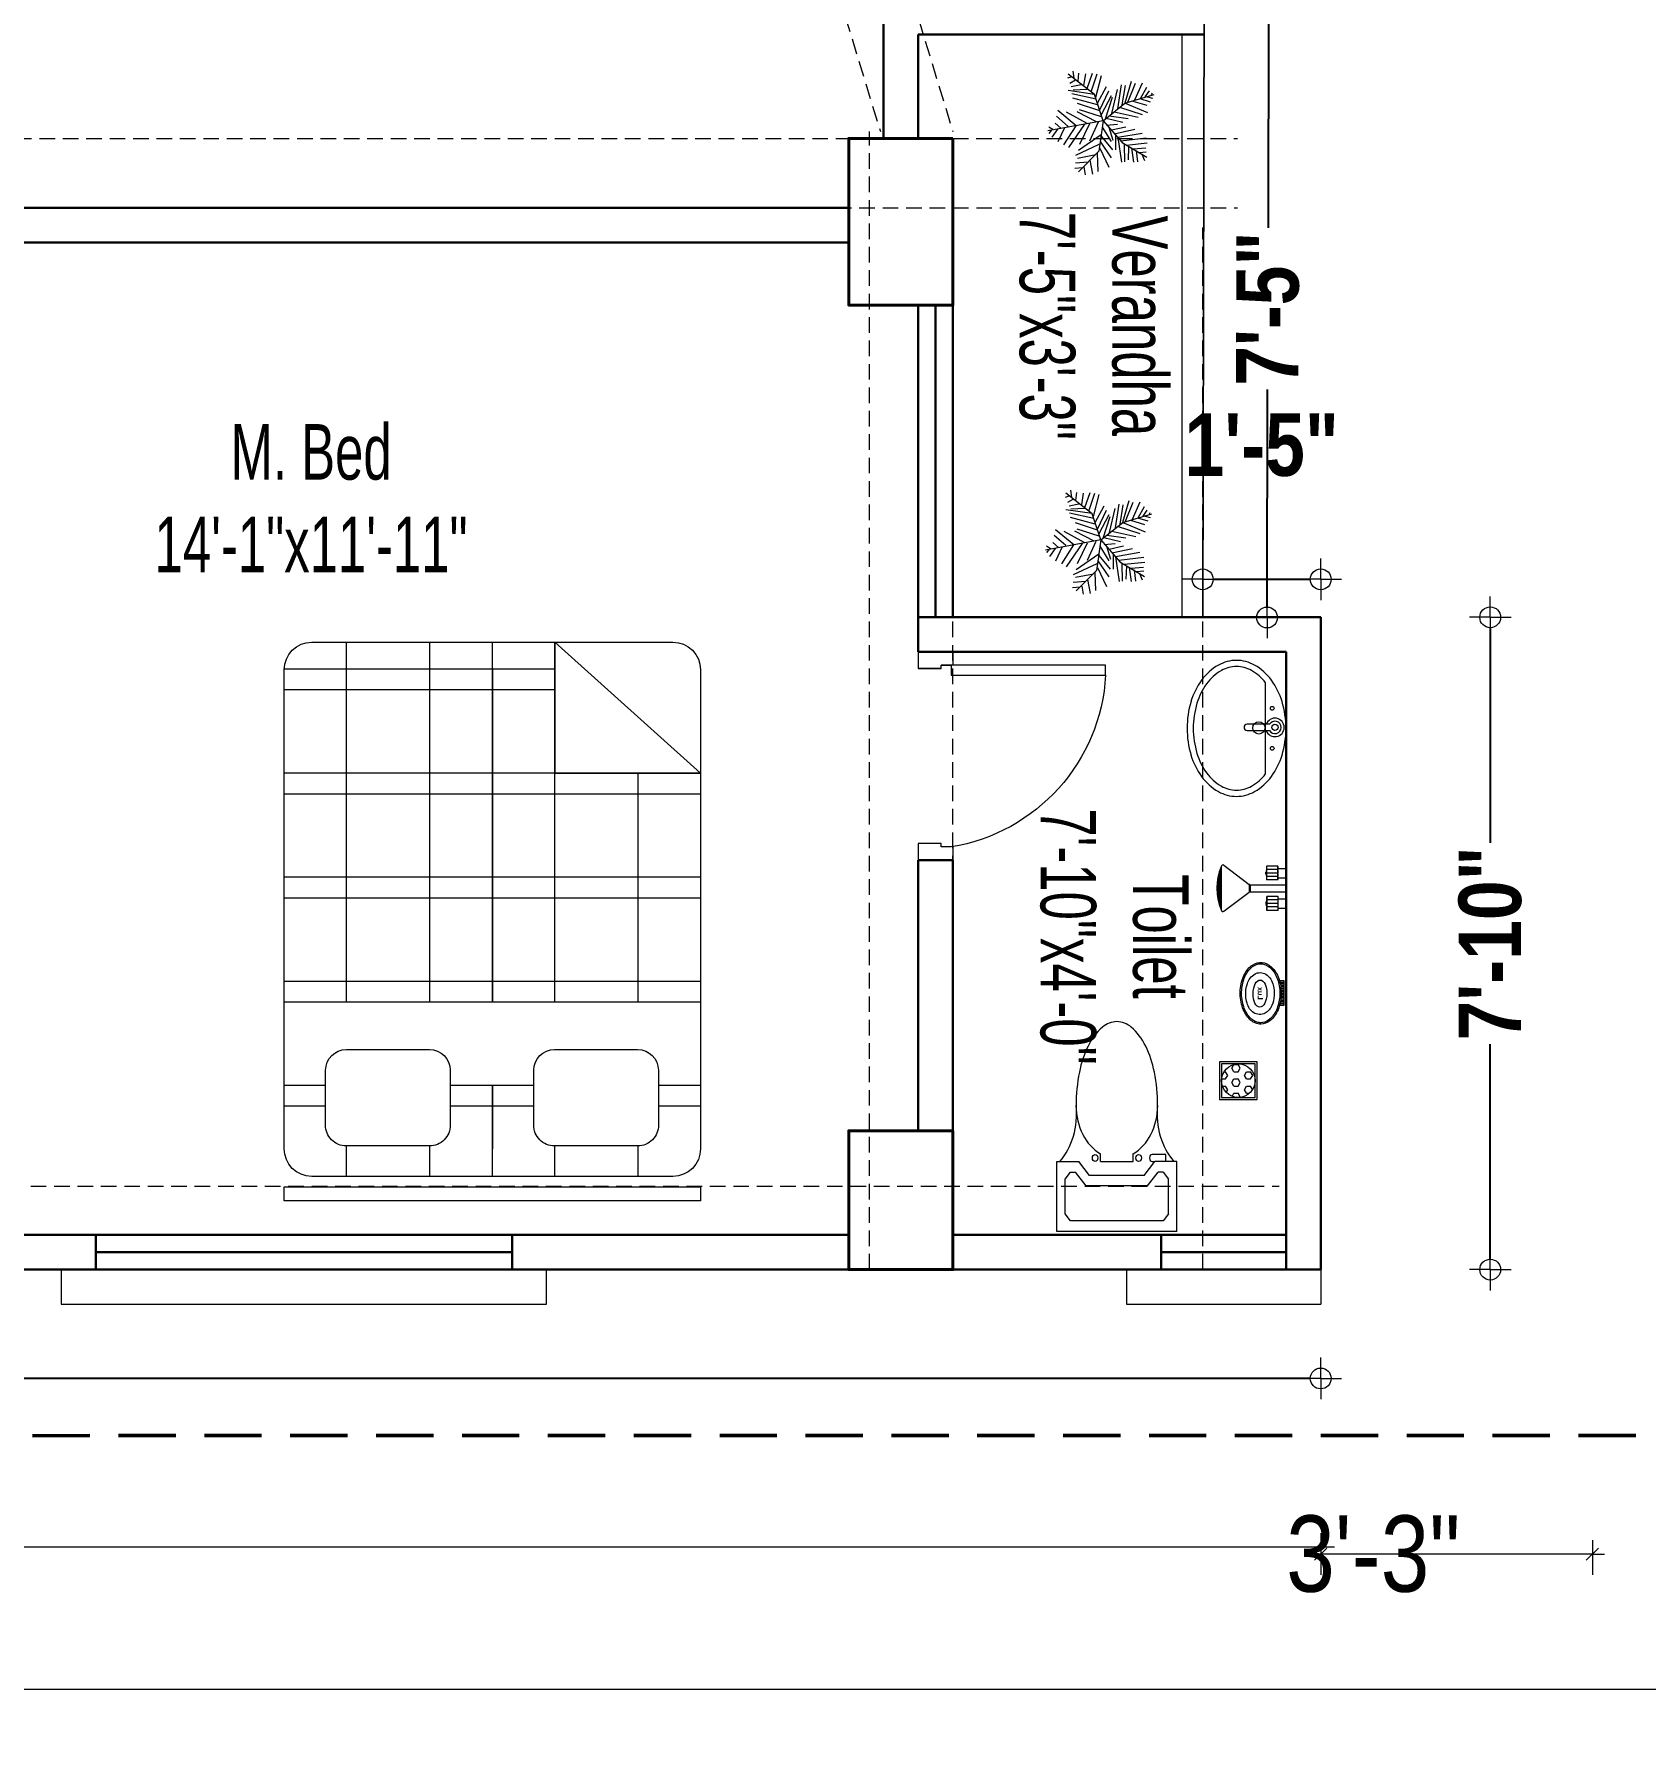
# Model space of a CAD drawing. Header units: inches. Extents: x 64086 to 138972, y -13497 to 16809.
# Drawn here: x 96164.4 to 96396.7, y -11984.5 to -11738.7 of the extents above; entities that cross this region are included whole.
import ezdxf

# ---------------------------------------------------------------- set-up
doc = ezdxf.new("R2010")
doc.units = ezdxf.units.IN
doc.header["$LTSCALE"] = 0.5
doc.header["$MEASUREMENT"] = 0
doc.header["$PDMODE"] = 2
doc.linetypes.add('DASHED', pattern=[0.75, 0.5, -0.25])
doc.layers.get('0').update_dxf_attribs({"lineweight": 13})
for name, color, linetype, lineweight in [('A-TOIL', 6, 'Continuous', 15), ('BEAM 2', 87, 'Continuous', 15), ('Boundary', 6, 'DASHED', 50), ('Column', 1, 'Continuous', 40), ('DIM', 5, 'Continuous', 13), ('DOOR', 30, 'Continuous', 20), ('e-tv+tel', 5, 'Continuous', 25), ('fixture', 24, 'Continuous', 13), ('fur', 42, 'Continuous', 15), ('P-BASIN1', 6, 'Continuous', 15), ('P-COMMODE', 6, 'Continuous', 15), ('P-FLOOR-DRAIN', 4, 'Continuous', 15), ('P-SHOWER', 7, 'Continuous', 15), ('P.cap', 4, 'Continuous', 20), ('plant', 70, 'Continuous', 5), ('railing', 30, 'Continuous', 15), ('Raling', 35, 'Continuous', 20), ('TEXT', 7, 'Continuous', 13), ('Text-2', 7, 'Continuous', 18), ('TEXT-IN', 7, 'Continuous', 15), ('text-s2', 7, 'Continuous', 20), ('WALL', 7, 'Continuous', 30), ('WALL-0', 7, 'Continuous', 18), ('Wall_20', 253, 'Continuous', 20)]:
    doc.layers.add(name, color=color, linetype=linetype, lineweight=lineweight)
doc.layers.add('FURNITURE', color=157, linetype='Continuous')
doc.styles.add('1', font='ARIALN.TTF')
doc.styles.get("Standard").update_dxf_attribs({"font": 'ARIALNB.TTF'})
doc.styles.add('STYLE1', font='ARIALN.TTF', dxfattribs={"width": 0.8})
doc.dimstyles.new('1_8', dxfattribs={"dimtxt": 5, "dimasz": 1.5, "dimexe": 0.18, "dimexo": 0.0625, "dimgap": 0.125, "dimtad": 0, "dimdec": 0, "dimzin": 3, "dimdsep": 46, "dimlunit": 4, "dimtxsty": 'STYLE1', "dimblk": 'D', "dimcen": 3, "dimse1": 1, "dimse2": 1, "dimclrt": 7, "dimadec": 0, "dimazin": 0, "dimtfac": 1, "dimtdec": 0, "dimtix": 1, "dimtmove": 0, "dimatfit": 3, "dimldrblk": 'OPEN90', "dimfxl": 1, "dimtvp": 0.75, "dimtolj": 1, "dimtzin": 0, "dimarcsym": 0})
doc.dimstyles.new('Column Dim', dxfattribs={"dimtxt": 9, "dimasz": 1.5, "dimexe": 13.25, "dimexo": 11, "dimgap": 1, "dimtad": 0, "dimdec": 1, "dimzin": 0, "dimdsep": 46, "dimlunit": 4, "dimtxsty": 'Standard', "dimblk": 'DIM', "dimcen": 0, "dimse1": 1, "dimse2": 1, "dimclrd": 5, "dimclre": 5, "dimclrt": 7, "dimadec": 0, "dimazin": 0, "dimtfac": 1, "dimtdec": 1, "dimtofl": 0, "dimtmove": 2, "dimatfit": 3, "dimldrblk": 'DIM', "dimfxl": 1, "dimtolj": 1, "dimtzin": 0, "dimarcsym": 0})
doc.dimstyles.new('DIM-1-2', dxfattribs={"dimtxt": 8, "dimasz": 1.75, "dimexe": 3, "dimexo": 2, "dimgap": 3, "dimtad": 0, "dimdec": 0, "dimzin": 3, "dimdsep": 46, "dimlunit": 4, "dimtxsty": '1', "dimblk": 'OBLIQUE', "dimcen": 1, "dimdle": 2, "dimclrd": 256, "dimclre": 256, "dimclrt": 256, "dimadec": 0, "dimazin": 0, "dimtfac": 0.75, "dimtdec": 0, "dimtmove": 1, "dimatfit": 3, "dimldrblk": 'OBLIQUE', "dimfxl": 1, "dimtolj": 1, "dimtzin": 0, "dimlwd": -1, "dimlwe": -1, "dimarcsym": 0})
pattern_1 = [(225, (19362.28457, 30685.39488), (-0.0883883476, 0.0883883476), [])]

# ---------------------------------------------------------------- blocks, each defined once
blk = doc.blocks.new('D')
at = {"layer": 'DIM'}
for q in [(-1.125, 0), (0, 1.125), (1.125, 0), (0, -1.125)]:
    blk.add_line((0, 0), q, dxfattribs=at)
at = {"layer": 'DIM', "color": 6, "const_width": 0.375}
blk.add_lwpolyline([(-0.1875, 0, 1), (0.1875, 0, 1)], format="xyb", close=True, dxfattribs=at)
blk = doc.blocks.new('*D47')
at = {"layer": 'Defpoints', "color": 0, "transparency": 16777216}
for p in [(71204.6, -11684.75), (71193.77, -11806.11), (99510, -11806.11)]:
    blk.add_point(p, dxfattribs=at)
at = {"layer": 'text-s2', "color": 0, "lineweight": -2, "transparency": 16777216}
blk.add_line((71193.77, -11686.25), (71193.77, -11804.61), dxfattribs=at)
at = {"layer": 'text-s2', "color": 0, "lineweight": -2, "transparency": 16777216, "xscale": 1.5, "yscale": 1.5, "zscale": 1.5}
for p, rotation in [((71193.77, -11684.75), 90), ((71193.77, -11806.11), 270)]:
    blk.add_blockref('D', p, dxfattribs=dict(at, rotation=rotation))
at = {"layer": 'text-s2', "color": 7, "transparency": 16777216, "insert": (71189.94, -11745.43), "char_height": 5, "attachment_point": 5, "rotation": 90, "style": 'STYLE1'}
blk.add_mtext('\\A1;10\'-1"', dxfattribs=at)
blk = doc.blocks.new('_Open90')
at = {"layer": 'DIM', "color": 0, "lineweight": -2}
for p, q in [((0, 0), (-1, 0)), ((-0.5, 0.5), (0, 0)), ((0, 0), (-0.5, -0.5))]:
    blk.add_line(p, q, dxfattribs=at)
blk = doc.blocks.new('toilet d')
at = {"layer": 'railing'}
for p, q in [((98951.72, -21113.88), (98951.72, -21091.64)), ((98951.72, -21091.64), (98953.15, -21091.64)), ((98953.15, -21091.64), (98953.15, -21113.88)), ((98925.06, -21118.64), (98925.06, -21113.64)), ((98927, -21113.64), (98925.06, -21113.64)), ((98926.96, -21113.88), (98926.96, -21115.31)), ((98926.96, -21113.88), (98926.96, -21115.31)), ((98953.15, -21113.88), (98951.72, -21113.88)), ((98955.06, -21113.64), (98953.15, -21113.64)), ((98953.15, -21113.88), (98953.15, -21115.31)), ((98953.15, -21115.31), (98953.15, -21113.88)), ((98955.06, -21113.64), (98955.06, -21118.64)), ((98926.96, -21115.31), (98927.44, -21115.31)), ((98927.44, -21115.31), (98927.44, -21118.64)), ((98927.44, -21115.31), (98927.44, -21118.64)), ((98952.68, -21115.31), (98952.68, -21118.64)), ((98952.68, -21118.64), (98952.68, -21115.31)), ((98952.68, -21115.31), (98953.15, -21115.31)), ((98927.44, -21118.64), (98925.06, -21118.64)), ((98955.06, -21118.64), (98952.68, -21118.64))]:
    blk.add_line(p, q, dxfattribs=at)
blk.add_arc((98953.17, -21118.15), 26.55, 93.112, 170.7406, dxfattribs=at)
blk = doc.blocks.new('_Oblique')
at = {"color": 0, "linetype": 'ByBlock', "lineweight": -2}
blk.add_line((-0.5, -0.5), (0.5, 0.5), dxfattribs=at)
blk = doc.blocks.new('*D440')
at = {"layer": 'Defpoints', "color": 0, "ltscale": 3, "transparency": 16777216}
for p in [(95137.85, -11940.71), (96481.85, -11940.62), (96481.86, -11977.21)]:
    blk.add_point(p, dxfattribs=at)
at = {"layer": 'TEXT', "ltscale": 3, "transparency": 16777216}
for p, q in [((95137.86, -11975.31), (95137.86, -11980.31)), ((96481.86, -11975.21), (96481.86, -11980.21)), ((95135.86, -11977.31), (95788.27, -11977.26)), ((96483.86, -11977.21), (95831.44, -11977.26))]:
    blk.add_line(p, q, dxfattribs=at)
at = {"layer": 'TEXT', "ltscale": 3, "transparency": 16777216, "xscale": 1.75, "yscale": 1.75, "zscale": 1.75}
for p, rotation in [((95137.86, -11977.31), 180.0039345522628), ((96481.86, -11977.21), 0.003934552262808667)]:
    blk.add_blockref('_Oblique', p, dxfattribs=dict(at, rotation=rotation))
at = {"layer": 'TEXT', "ltscale": 3, "transparency": 16777216, "insert": (95809.86, -11977.26), "char_height": 11, "attachment_point": 5, "rotation": 0.0039, "style": '1'}
blk.add_mtext('\\A1;112\'-0"', dxfattribs=at)
blk = doc.blocks.new('*D444')
at = {"layer": 'Defpoints', "color": 0, "ltscale": 3, "transparency": 16777216}
for p in [(96349.83, -11916.71), (95162.83, -11923.71), (96349.83, -11956.71)]:
    blk.add_point(p, dxfattribs=at)
at = {"layer": 'TEXT', "ltscale": 3, "transparency": 16777216}
for p, q in [((95162.83, -11954.71), (95162.83, -11959.71)), ((96349.83, -11954.71), (96349.83, -11959.71)), ((95160.83, -11956.71), (95734.32, -11956.71)), ((96351.83, -11956.71), (95778.34, -11956.71))]:
    blk.add_line(p, q, dxfattribs=at)
at = {"layer": 'TEXT', "ltscale": 3, "transparency": 16777216, "xscale": 1.75, "yscale": 1.75, "zscale": 1.75, "rotation": 180}
blk.add_blockref('_Oblique', (95162.83, -11956.71), dxfattribs=at)
at = {"layer": 'TEXT', "ltscale": 3, "transparency": 16777216, "xscale": 1.75, "yscale": 1.75, "zscale": 1.75}
blk.add_blockref('_Oblique', (96349.83, -11956.71), dxfattribs=at)
at = {"layer": 'TEXT', "ltscale": 3, "transparency": 16777216, "insert": (95756.33, -11956.71), "char_height": 11, "attachment_point": 5, "style": '1'}
blk.add_mtext('\\A1;98\'-11"', dxfattribs=at)
blk = doc.blocks.new('*D445')
at = {"layer": 'Defpoints', "color": 0, "ltscale": 3, "transparency": 16777216}
for p in [(96349.83, -11916.71), (96388.98, -11940.63), (96349.83, -11957.71)]:
    blk.add_point(p, dxfattribs=at)
at = {"layer": 'TEXT', "ltscale": 3, "transparency": 16777216}
for p, q in [((96349.83, -11955.71), (96349.83, -11960.71)), ((96388.98, -11955.71), (96388.98, -11960.71)), ((96349.83, -11957.71), (96348.08, -11957.71)), ((96388.98, -11957.71), (96349.83, -11957.71)), ((96388.98, -11957.71), (96390.73, -11957.71))]:
    blk.add_line(p, q, dxfattribs=at)
at = {"layer": 'TEXT', "ltscale": 3, "transparency": 16777216, "xscale": 1.75, "yscale": 1.75, "zscale": 1.75}
blk.add_blockref('_Oblique', (96349.83, -11957.71), dxfattribs=at)
at = {"layer": 'TEXT', "ltscale": 3, "transparency": 16777216, "xscale": 1.75, "yscale": 1.75, "zscale": 1.75, "rotation": 180}
blk.add_blockref('_Oblique', (96388.98, -11957.71), dxfattribs=at)
at = {"layer": 'TEXT', "ltscale": 3, "transparency": 16777216, "insert": (96357.41, -11957.71), "char_height": 11, "attachment_point": 5, "style": '1'}
blk.add_mtext('\\A1;3\'-3"', dxfattribs=at)
blk = doc.blocks.new('lilklkl')
at = {"color": 23}
for p, q in [((19201.27, -4998.29), (19141.27, -4998.29)), ((19141.27, -4998.29), (19141.27, -5000.29)), ((19201.27, -5000.29), (19201.27, -4998.29)), ((19141.27, -5000.29), (19201.27, -5000.29)), ((19167.27, -5001.79), (19145.27, -5001.79)), ((19197.27, -5001.79), (19162.27, -5001.79)), ((19171.27, -5001.79), (19171.27, -5014.9)), ((19141.27, -5005.79), (19141.27, -5074.79)), ((19171.27, -5014.9), (19171.27, -5005.79)), ((19201.27, -5074.79), (19201.27, -5005.79)), ((19171.27, -5074.79), (19171.27, -5026.9)), ((19171.27, -5026.9), (19171.27, -5078.79)), ((19145.27, -5078.79), (19175.27, -5078.79)), ((19175.27, -5078.79), (19197.27, -5078.79))]:
    blk.add_line(p, q, dxfattribs=at)
at = {"color": 33}
for p, q in [((19150.27, -5001.79), (19150.27, -5006.19)), ((19162.27, -5001.79), (19162.27, -5006.19)), ((19180.27, -5001.79), (19180.27, -5006.19)), ((19192.27, -5001.79), (19192.27, -5006.19)), ((19147.23, -5011.9), (19141.27, -5011.9)), ((19171.27, -5011.9), (19165.21, -5011.9)), ((19177.23, -5011.9), (19171.27, -5011.9)), ((19201.27, -5011.9), (19195.21, -5011.9)), ((19147.24, -5014.9), (19141.27, -5014.9)), ((19171.27, -5014.9), (19165.2, -5014.9)), ((19177.24, -5014.9), (19171.27, -5014.9)), ((19201.27, -5014.9), (19195.2, -5014.9)), ((19171.27, -5026.9), (19141.27, -5026.9)), ((19150.27, -5026.9), (19150.27, -5078.79)), ((19162.27, -5026.9), (19162.27, -5078.79)), ((19201.27, -5026.9), (19171.27, -5026.9)), ((19180.27, -5026.9), (19180.27, -5078.79)), ((19192.27, -5026.9), (19192.27, -5059.9)), ((19171.27, -5029.9), (19141.27, -5029.9)), ((19201.27, -5029.9), (19171.27, -5029.9)), ((19171.27, -5041.9), (19141.27, -5041.9)), ((19201.27, -5041.9), (19171.27, -5041.9)), ((19171.27, -5044.9), (19141.27, -5044.9)), ((19201.27, -5044.9), (19171.27, -5044.9)), ((19171.27, -5056.9), (19141.27, -5056.9)), ((19201.27, -5056.9), (19171.27, -5056.9)), ((19171.27, -5059.9), (19141.27, -5059.9)), ((19201.27, -5059.9), (19171.27, -5059.9)), ((19171.27, -5071.9), (19141.27, -5071.9)), ((19180.27, -5071.9), (19171.27, -5071.9)), ((19171.27, -5074.9), (19141.27, -5074.9)), ((19180.27, -5074.9), (19171.27, -5074.9))]:
    blk.add_line(p, q, dxfattribs=at)
at = {"color": 40}
for p, q in [((19162.21, -5006.19), (19150.23, -5006.19)), ((19192.21, -5006.19), (19180.23, -5006.19)), ((19147.23, -5009.2), (19147.24, -5017.1)), ((19165.2, -5017.09), (19165.21, -5009.2)), ((19177.23, -5009.2), (19177.24, -5017.1)), ((19195.2, -5017.09), (19195.21, -5009.2)), ((19150.24, -5020.09), (19162.2, -5020.09)), ((19180.24, -5020.09), (19192.2, -5020.09))]:
    blk.add_line(p, q, dxfattribs=at)
at = {"color": 23}
for centre, start, end in [((19145.27, -5005.79), 90, 180), ((19197.27, -5005.79), 0, 90), ((19145.27, -5074.79), 180, 270), ((19197.27, -5074.79), 270, 0)]:
    blk.add_arc(centre, 4, start, end, dxfattribs=at)
at = {"color": 40}
for centre, start, end in [((19150.23, -5009.19), 90, 180.1414), ((19162.21, -5009.19), 359.8975, 90), ((19180.23, -5009.19), 90, 180.1414), ((19192.21, -5009.19), 359.8975, 90), ((19150.24, -5017.09), 180.1414, 270), ((19162.2, -5017.09), 270, 359.8975), ((19180.24, -5017.09), 180.1414, 270), ((19192.2, -5017.09), 270, 359.8975)]:
    blk.add_arc(centre, 3, start, end, dxfattribs=at)
at = {"layer": 'DOOR'}
for p, q in [((19201.27, -5059.9), (19180.27, -5078.79)), ((19180.27, -5078.79), (19180.27, -5059.9)), ((19180.27, -5059.9), (19201.27, -5059.9))]:
    blk.add_line(p, q, dxfattribs=at)
blk = doc.blocks.new('A$C32C23EB6')
at = {"layer": 'fur'}
blk.add_blockref('lilklkl', (-19141.27, 5078.79), dxfattribs=at)
blk = doc.blocks.new('p-basin11')
at = {"lineweight": 13}
for p, q in [((-0.49, 4.45), (-0.49, 0.85)), ((0.5, 0.86), (0.5, 4.45)), ((-7.44, 1.49), (7.15, 1.49))]:
    blk.add_line(p, q, dxfattribs=at)
for centre, radius in [((-0.08, 2.58), 0.99), ((-3.35, 0.44), 0.298), ((0, 0), 0.495), ((3.06, 0.44), 0.298)]:
    blk.add_circle(centre, radius, dxfattribs=at)
for centre, radius, start, end in [((-0.15, -0.85), 14.92, 90, 106.7647), ((-0.15, -0.85), 14.92, 73.2353, 90), ((-2.77, 4.78), 8.63, 126.0274, 150.3366), ((-2.77, 4.78), 7.64, 126.0274, 150.3366), ((-2.77, 4.78), 7.64, 126.0274, 150.3366), ((-1.18, 2.6), 11.33, 106.7647, 126.0274), ((-1.18, 2.6), 10.34, 106.7647, 126.0274), ((-1.18, 2.6), 10.34, 106.7647, 126.0274), ((-0.15, -0.85), 13.93, 90, 106.7647), ((-0.15, -0.85), 13.93, 90, 106.7647), ((-0.15, -0.85), 13.93, 73.2353, 90), ((-0.15, -0.85), 13.93, 73.2353, 90), ((0.89, 2.6), 10.34, 53.9726, 73.2353), ((0.89, 2.6), 10.34, 53.9726, 73.2353), ((0.89, 2.6), 11.33, 53.9726, 73.2353), ((2.48, 4.78), 7.64, 29.6634, 53.9726), ((2.48, 4.78), 8.63, 29.6634, 53.9726), ((-5.2, 6.16), 5.84, 150.3366, 180), ((-5.2, 6.16), 4.85, 150.3366, 180), ((-5.2, 6.16), 4.85, 150.3366, 180), ((4.9, 6.16), 4.85, 0, 29.6634), ((4.9, 6.16), 4.85, 360, 29.6634), ((4.9, 6.16), 5.84, 0, 29.6634), ((-5.2, 6.16), 5.84, 180, 209.6634), ((-5.2, 6.16), 4.85, 180, 209.6634), ((4.9, 6.16), 4.85, 330.3366, 0), ((4.9, 6.16), 5.84, 330.3366, 0), ((-2.77, 7.54), 8.63, 209.6634, 233.9726), ((-2.77, 7.54), 7.64, 209.6634, 232.3), ((0, 4.45), 0.495, 0, 180), ((2.48, 7.54), 7.64, 307.7, 330.3366), ((2.48, 7.54), 8.63, 306.0274, 330.3366), ((-1.18, 9.72), 11.33, 233.9726, 253.2353), ((0, 0), 1.48, 109.6514, 70.3603), ((0, 0), 0.99, 120.3431, 59.7554), ((0.89, 9.72), 11.33, 286.7647, 306.0274), ((-0.15, 13.16), 14.92, 253.2353, 270), ((-0.15, 13.16), 14.92, 270, 286.7647)]:
    blk.add_arc(centre, radius, start, end, dxfattribs=at)
blk = doc.blocks.new('pp-sh')
at = {"ltscale": 0.01}
h = blk.add_hatch(dxfattribs=at)
h.set_pattern_fill('ANSI31', color=256, style=0)
h.set_pattern_definition(pattern_1)
h.paths.add_polyline_path([(18743.58, 25839.35), (18749.1, 25839.35, 0.199471)])
h = blk.add_hatch(dxfattribs=at)
h.set_pattern_fill('ANSI31', color=256, style=0)
h.set_pattern_definition(pattern_1)
h.paths.add_polyline_path([(18745.89, 25835.65), (18746.8, 25835.65, -0.163612), (18746.84, 25835.78), (18745.84, 25835.78, -0.163612)])
for p, q in [((18749.1, 25839.35), (18743.58, 25839.35)), ((18743.4, 25839), (18745.84, 25835.78)), ((18749.28, 25839), (18746.84, 25835.78)), ((18746.84, 25835.78), (18745.84, 25835.78)), ((18746.8, 25835.65), (18745.89, 25835.65)), ((18745.89, 25835.65), (18745.89, 25831.13)), ((18746.8, 25835.65), (18746.8, 25831.13)), ((18745.28, 25833.51), (18743.51, 25833.51)), ((18743.51, 25832.08), (18743.51, 25833.51)), ((18743.95, 25832.08), (18743.95, 25833.51)), ((18744.54, 25833.62), (18744.26, 25833.62)), ((18744.26, 25833.59), (18744.26, 25833.62)), ((18744.4, 25833.59), (18744.4, 25833.62)), ((18744.4, 25832.08), (18744.4, 25833.51)), ((18744.54, 25833.59), (18744.54, 25833.62)), ((18744.84, 25832.08), (18744.84, 25833.51)), ((18745.28, 25832.08), (18745.28, 25833.51)), ((18747.4, 25832.08), (18747.4, 25833.51)), ((18747.4, 25833.51), (18749.17, 25833.51)), ((18747.84, 25832.08), (18747.84, 25833.51)), ((18748.15, 25833.59), (18748.15, 25833.62)), ((18748.15, 25833.62), (18748.42, 25833.62)), ((18748.29, 25833.59), (18748.29, 25833.62)), ((18748.29, 25832.08), (18748.29, 25833.51)), ((18748.42, 25833.59), (18748.42, 25833.62)), ((18748.73, 25832.08), (18748.73, 25833.51)), ((18749.17, 25832.08), (18749.17, 25833.51)), ((18745.28, 25832.08), (18743.51, 25832.08)), ((18743.8, 25832.04), (18743.8, 25831.13)), ((18748.88, 25831.13), (18743.8, 25831.13)), ((18744.99, 25832.04), (18744.99, 25831.13)), ((18746.8, 25831.13), (18745.89, 25831.13)), ((18747.4, 25832.08), (18749.17, 25832.08)), ((18747.69, 25832.04), (18747.69, 25831.13)), ((18748.88, 25832.04), (18748.88, 25831.13))]:
    blk.add_line(p, q, dxfattribs=at)
for centre, radius, start, end in [((18743.58, 25839.13), 0.222, 90, 216.0286), ((18746.34, 25832.71), 7.19, 67.4384, 112.5616), ((18749.1, 25839.13), 0.222, 323.9714, 90), ((18745.67, 25835.65), 0.222, 0, 37.1678), ((18747.02, 25835.65), 0.222, 142.8322, 180), ((18743.73, 25832.87), 0.68, 70.9882, 109.0118), ((18743.73, 25833.55), 0, 152.3346, 180), ((18744.4, 25832.37), 1.22, 68.7379, 111.2621), ((18744.18, 25832.87), 0.68, 70.9882, 109.0118), ((18744.62, 25832.87), 0.68, 70.9882, 109.0118), ((18745.06, 25832.87), 0.68, 70.9882, 109.0118), ((18747.62, 25832.87), 0.68, 70.9882, 109.0118), ((18748.29, 25832.37), 1.22, 68.7379, 111.2621), ((18748.06, 25832.87), 0.68, 70.9882, 109.0118), ((18748.51, 25832.87), 0.68, 70.9882, 109.0118), ((18748.95, 25832.87), 0.68, 70.9882, 109.0118), ((18748.95, 25833.55), 0, 0, 27.6654), ((18743.73, 25832.72), 0.68, 250.9882, 289.0118), ((18744.18, 25832.72), 0.68, 250.9882, 289.0118), ((18744.62, 25832.72), 0.68, 250.9882, 289.0118), ((18745.06, 25832.72), 0.68, 250.9882, 289.0118), ((18747.62, 25832.72), 0.68, 250.9882, 289.0118), ((18748.06, 25832.72), 0.68, 250.9882, 289.0118), ((18748.51, 25832.72), 0.68, 250.9882, 289.0118), ((18748.95, 25832.72), 0.68, 250.9882, 289.0118)]:
    blk.add_arc(centre, radius, start, end, dxfattribs=at)
blk = doc.blocks.new('RY')
at = {"layer": 'fixture'}
for p, q in [((227073.05, -59649.09), (227072.37, -59649.09)), ((227073.05, -59649.32), (227072.43, -59649.32)), ((227073.05, -59649.54), (227072.48, -59649.54)), ((227073.05, -59649.76), (227072.52, -59649.76)), ((227073.05, -59649.98), (227072.56, -59649.98)), ((227073.05, -59652.62), (227073.05, -59649.09)), ((227073.05, -59652.4), (227072.45, -59652.4)), ((227073.05, -59652.18), (227072.49, -59652.18)), ((227073.05, -59651.96), (227072.54, -59651.96)), ((227073.05, -59651.74), (227072.57, -59651.74)), ((227073.05, -59650.2), (227072.59, -59650.2)), ((227073.05, -59651.52), (227072.59, -59651.52)), ((227073.05, -59650.42), (227072.61, -59650.42)), ((227073.05, -59651.3), (227072.61, -59651.3)), ((227073.05, -59650.64), (227072.62, -59650.64)), ((227073.05, -59651.08), (227072.62, -59651.08)), ((227073.05, -59650.86), (227072.63, -59650.86)), ((227072.39, -59652.62), (227073.05, -59652.62))]:
    blk.add_line(p, q, dxfattribs=at)
at = {"layer": 'fixture', "color": 37}
blk.add_ellipse((227069.56, -59650.94), major_axis=(0.03, 1.96), ratio=0.508227, dxfattribs=at)
at = {"layer": 'fixture'}
for points, knots in [([(227069.67, -59655.34), (227070.14, -59655.34), (227070.61, -59655.17), (227071.49, -59654.46), (227071.88, -59653.92), (227072.44, -59652.6), (227072.61, -59651.83), (227072.64, -59650.26), (227072.52, -59649.46), (227072.02, -59648.09), (227071.65, -59647.51), (227070.8, -59646.71), (227070.32, -59646.49), (227069.39, -59646.39), (227068.91, -59646.52), (227068.01, -59647.13), (227067.6, -59647.62), (227066.98, -59648.88), (227066.78, -59649.63), (227066.67, -59651.2), (227066.76, -59652), (227067.19, -59653.43), (227067.53, -59654.05), (227068.36, -59654.94), (227068.83, -59655.21), (227069.42, -59655.33), (227069.54, -59655.34), (227069.67, -59655.34)], [0, 0, 0, 0, 0.512242, 0.512242, 1.024485, 1.024485, 1.536727, 1.536727, 2.04897, 2.04897, 2.561212, 2.561212, 3.073455, 3.073455, 3.585697, 3.585697, 4.09794, 4.09794, 4.610182, 4.610182, 5.122425, 5.122425, 5.634667, 5.634667, 6.14691, 6.14691, 6.283185, 6.283185, 6.283185, 6.283185]), ([(227069.67, -59655.14), (227070.05, -59655.14), (227070.44, -59655.01), (227071.19, -59654.47), (227071.55, -59654.05), (227072.1, -59652.97), (227072.3, -59652.32), (227072.46, -59650.96), (227072.43, -59650.24), (227072.15, -59648.92), (227071.9, -59648.32), (227071.27, -59647.37), (227070.89, -59647.03), (227070.12, -59646.65), (227069.74, -59646.59), (227068.97, -59646.73), (227068.58, -59646.93), (227067.86, -59647.63), (227067.53, -59648.13), (227067.07, -59649.31), (227066.93, -59650), (227066.89, -59651.43), (227067, -59652.18), (227067.43, -59653.43), (227067.73, -59653.96), (227068.41, -59654.72), (227068.79, -59654.96), (227069.34, -59655.12), (227069.5, -59655.14), (227069.67, -59655.14)], [0, 0, 0, 0, 0.466932, 0.466932, 0.933864, 0.933864, 1.400796, 1.400796, 1.867727, 1.867727, 2.334659, 2.334659, 2.801591, 2.801591, 3.268523, 3.268523, 3.735455, 3.735455, 4.202387, 4.202387, 4.669318, 4.669318, 5.165008, 5.165008, 5.62593, 5.62593, 6.080806, 6.080806, 6.283185, 6.283185, 6.283185, 6.283185])]:
    blk.add_open_spline(points, degree=3, knots=knots, dxfattribs=at)
at = {"layer": 'fixture', "color": 37}
blk.add_open_spline([(227069.6, -59647.92), (227069.34, -59647.91), (227069.09, -59647.98), (227068.25, -59648.39), (227067.93, -59648.94), (227067.55, -59650.04), (227067.47, -59650.66), (227067.53, -59651.62), (227067.59, -59651.97), (227067.78, -59652.58), (227067.9, -59652.86), (227068.21, -59653.33), (227068.41, -59653.53), (227068.88, -59653.84), (227069.16, -59653.93), (227069.74, -59653.97), (227070.04, -59653.9), (227070.53, -59653.65), (227070.73, -59653.47), (227071.05, -59653.09), (227071.17, -59652.88), (227071.47, -59652.22), (227071.57, -59651.72), (227071.64, -59650.73), (227071.6, -59650.22), (227071.4, -59649.43), (227071.28, -59649.13), (227070.94, -59648.58), (227070.71, -59648.32), (227070.17, -59648.01), (227069.9, -59647.92), (227069.6, -59647.92)], degree=3, knots=[0, 0, 0, 0, 0.251826, 0.251826, 0.981976, 0.981976, 1.712126, 1.712126, 2.138681, 2.138681, 2.508948, 2.508948, 2.825837, 2.825837, 3.120106, 3.120106, 3.414376, 3.414376, 3.708645, 3.708645, 4.002915, 4.002915, 4.608496, 4.608496, 5.214077, 5.214077, 5.606251, 5.606251, 5.998425, 5.998425, 6.283185, 6.283185, 6.283185, 6.283185], dxfattribs=at)
at = {"layer": 'fixture', "color": 37, "text_generation_flag": 4}
blk.add_text('Lux ', height=0.75, rotation=90, dxfattribs=at).set_placement((227069.24, -59651.81))
blk = doc.blocks.new('*X21')
at = {"color": 0}
for p, q in [((350.31, 2158.03), (350.62, 2158.57)), ((350.62, 2158.57), (351.25, 2158.57)), ((351.56, 2158.03), (351.25, 2158.57)), ((348.86, 2156.4), (349.37, 2156.4)), ((349.22, 2157.49), (349.37, 2157.49)), ((349.37, 2156.4), (349.69, 2156.94)), ((349.69, 2156.94), (349.37, 2157.49)), ((350.62, 2157.49), (350.31, 2158.03)), ((350.31, 2155.86), (350.62, 2156.4)), ((350.62, 2157.49), (351.25, 2157.49)), ((350.62, 2156.4), (351.25, 2156.4)), ((351.25, 2157.49), (351.56, 2158.03)), ((351.56, 2155.86), (351.25, 2156.4)), ((352.19, 2156.94), (352.5, 2157.49)), ((352.5, 2156.4), (352.19, 2156.94)), ((352.5, 2157.49), (353.12, 2157.49)), ((352.5, 2156.4), (353.12, 2156.4)), ((353.12, 2156.4), (353.44, 2156.94)), ((353.44, 2156.94), (353.12, 2157.49)), ((349, 2155.32), (349.37, 2155.32)), ((349.69, 2154.78), (349.37, 2155.32)), ((349.51, 2154.48), (349.69, 2154.78)), ((350.62, 2155.32), (350.31, 2155.86)), ((350.41, 2153.86), (350.62, 2154.24)), ((350.62, 2155.32), (351.25, 2155.32)), ((350.62, 2154.24), (351.25, 2154.24)), ((351.25, 2155.32), (351.56, 2155.86)), ((351.56, 2153.7), (351.25, 2154.24)), ((351.56, 2153.69), (351.56, 2153.7)), ((352.19, 2154.78), (352.5, 2155.32)), ((352.5, 2154.24), (352.19, 2154.78)), ((352.5, 2155.32), (353.12, 2155.32)), ((352.5, 2154.24), (352.92, 2154.24)), ((353.43, 2154.79), (353.12, 2155.32))]:
    blk.add_line(p, q, dxfattribs=at)
blk = doc.blocks.new('P-FLOOR')
at = {"layer": 'P-FLOOR-DRAIN'}
for points in [[(-2.08, 5.48), (-2.08, 0.98), (2.42, 0.98), (2.42, 5.48)], [(-1.85, 5.25), (-1.85, 1.2), (2.2, 1.2), (2.2, 5.25)]]:
    blk.add_lwpolyline(points, close=True, dxfattribs=at)
blk.add_circle((0.17, 3.23), 2.02, dxfattribs=at)
at = {"layer": 'P-FLOOR-DRAIN', "xscale": 0.8, "yscale": 0.8, "zscale": 0.8, "rotation": 270}
blk.add_blockref('*X21', (-1724.74, 284.25), dxfattribs=at)
blk = doc.blocks.new('A$C3B0820DD')
at = {"layer": 'A-TOIL'}
for p, q in [((0, 26.47), (0, 17.65)), ((0, 26.47), (15.1, 26.47)), ((15.1, 26.47), (15.1, 17.65)), ((1.03, 24.26), (1.72, 25.14)), ((1.03, 24.26), (1.03, 19.85)), ((1.72, 25.14), (13.38, 25.14)), ((13.38, 25.14), (14.07, 24.26)), ((14.07, 24.26), (14.07, 19.85)), ((1.72, 18.97), (1.03, 19.85)), ((3.69, 20.73), (2.32, 18.97)), ((4.12, 19.41), (2.74, 17.65)), ((3.69, 20.73), (11.41, 20.73)), ((4.12, 19.41), (10.98, 19.41)), ((10.98, 19.41), (12.35, 17.65)), ((11.41, 20.73), (12.78, 18.97)), ((14.07, 19.85), (13.38, 18.97)), ((0, 17.65), (2.74, 17.65)), ((1.37, 17.65), (1.37, 16.76)), ((1.72, 18.97), (2.32, 18.97)), ((3.09, 17.65), (2.74, 17.65)), ((5.49, 17.65), (5.49, 16.65)), ((9.61, 17.65), (5.49, 17.65)), ((9.61, 17.65), (9.61, 16.65)), ((15.1, 17.65), (12.35, 17.65)), ((13.38, 18.97), (12.78, 18.97)), ((1.37, 16.76), (3.09, 16.76))]:
    blk.add_line(p, q, dxfattribs=at)
for centre, major_axis, start_param, end_param in [((-3.71, 11.66), (0, 7.94), 4.576272, 5.566047), ((3.09, 17.2), (0, 0.441), 3.141593, 6.283185), ((4.8, 17.2), (0, 0.441), 4.712389, 10.995574), ((10.29, 17.2), (0, 0.441), 4.712389, 10.995574), ((18.81, 11.66), (0, 7.94), 0.717138, 1.706913), ((7.55, 10.59), (0, 6.62), 0.411517, 1.570796), ((7.55, 10.59), (0, 6.62), -1.570796, -0.411517), ((15.53, 10.59), (0, 16.88), 1.570797, 1.824118), ((-0.44, 10.59), (0, 16.88), 4.459068, 4.712388), ((11.59, 9.28), (0, 11.65), 1.824118, 2.129396), ((3.5, 9.28), (0, 11.65), 4.153789, 4.459067), ((9.11, 7.28), (0, 7.88), 2.129396, 2.556312), ((5.99, 7.28), (0, 7.88), 3.726874, 4.153789), ((7.55, 4.25), (0, 4.25), 2.556313, 3.141592), ((7.55, 4.25), (0, 4.25), 3.141593, 3.726873)]:
    blk.add_ellipse(centre, major_axis=major_axis, ratio=0.777778, start_param=start_param, end_param=end_param, dxfattribs=at)
blk = doc.blocks.new('*U13')
for p, q in [((-221.9198, 1197.3052), (-433.5526, 1338.8594)), ((-258.7244, 1362.456), (-332.3336, 1421.4348)), ((0, 0), (-266.7, 1447.8)), ((-231.1146, 1315.2628), (-166.7002, 1421.4348)), ((-93.091, 489.5342), (-700.3796, 902.3858)), ((-129.8956, 713.6638), (-626.7704, 1032.1544)), ((-185.1152, 1008.5578), (-553.1612, 1185.4942)), ((-194.31, 1102.9442), (-65.4812, 1256.284)), ((-148.3106, 914.1968), (118.5418, 1220.9018)), ((-129.8956, 701.8528), (265.7602, 1185.4942)), ((-74.7014, 418.7444), (219.7608, 961.39)), ((685.8, 228.6), (1219.2, 914.4)), ((689.0258, 230.0224), (790.2448, 914.1968)), ((1121.4862, 925.9824), (1149.0706, 831.6214)), ((-1206.4492, 501.3198), (-1418.082, 465.9376)), ((-800.1, 114.3), (-1333.5, 647.7)), ((-1234.059, 536.7274), (-1252.4486, 737.2604)), ((-1105.2302, 725.4494), (-1077.6458, 395.1732)), ((-976.4268, 666.4706), (-884.4026, 194.6402)), ((-902.8176, 713.6638), (-617.5756, 100.2538)), ((-369.1382, 53.086), (-783.1836, 642.874)), ((-617.5756, 607.4918), (-74.7014, 347.98)), ((-28.6766, 171.0436), (228.9556, 678.2816)), ((100.1268, 41.275), (284.1498, 619.2774)), ((256.5654, 88.4682), (449.7832, 666.4706)), ((412.9786, 147.447), (587.8068, 796.2392)), ((560.197, 182.8292), (698.2206, 819.8358)), ((808.6344, 784.4282), (827.0494, 418.7444)), ((891.4384, 831.6214), (946.658, 572.1096)), ((919.0482, 501.3198), (1222.6798, 454.152)), ((983.4626, 867.0036), (1066.2666, 725.4494)), ((1029.462, 654.685), (1241.0948, 631.0884)), ((1112.2914, 760.8316), (1296.3144, 784.4282)), ((-1031.621, 347.98), (-1399.667, 277.1902)), ((-847.598, 159.2326), (-1326.0578, 135.636)), ((-718.7946, 88.4682), (-1215.644, -147.447)), ((-543.9664, 76.6572), (-967.2066, -206.4512)), ((0, 0), (-800.1, 114.3)), ((-405.9428, 53.086), (-764.794, -241.8334)), ((0, 0), (-571.5, -495.3)), ((-166.7002, 29.4894), (-543.9664, -206.4512)), ((-525.5514, 347.98), (-28.6766, 123.8504)), ((0, 0), (685.8, 228.6)), ((0, 0), (457.2, -571.5)), ((164.5412, 41.275), (661.416, -218.2368)), ((284.1498, 88.4682), (781.0246, -147.447)), ((458.978, 147.447), (891.4384, -88.4682)), ((615.4166, 194.6402), (1185.8752, 41.275)), ((753.4148, 312.5978), (1222.6798, 159.2326)), ((845.439, 418.7444), (1241.0948, 277.1902)), ((-442.7474, -383.3876), (-1086.8406, -477.7486)), ((-387.5278, -324.4088), (-764.794, -324.4088)), ((-166.7002, -147.447), (-507.1618, -253.619)), ((-433.5526, -383.3876), (-323.1134, -1020.3688)), ((-341.5284, -289.0012), (-221.9198, -831.6214)), ((-240.3094, -218.2368), (-157.5054, -595.7062)), ((-120.7008, -88.4682), (-93.091, -371.5766)), ((63.3222, -76.6826), (-37.8714, -513.1308)), ((44.9326, -64.897), (615.4166, -241.8334)), ((127.7366, -159.258), (54.1274, -654.685)), ((228.9556, -289.0012), (90.932, -914.1968)), ((357.759, -430.5554), (164.5412, -1020.3688)), ((192.151, -230.0224), (817.8292, -371.5766)), ((311.7596, -383.3876), (937.4378, -477.7486)), ((-718.7946, -737.2604), (-1086.8406, -796.2392)), ((-617.5756, -548.5384), (-1077.6458, -560.324)), ((-783.1836, -867.029), (-1077.6458, -902.4112)), ((-681.9646, -666.496), (-1022.4262, -654.685)), ((-571.5, -495.3), (-952.5, -1143)), ((-737.1842, -784.4536), (-709.5744, -1114.7298)), ((-635.9652, -607.5172), (-580.771, -1150.1374)), ((-525.5514, -465.963), (-451.9422, -1126.5408)), ((458.978, -572.1096), (210.5406, -1161.923)), ((514.1976, -772.6426), (403.7838, -1138.3264)), ((412.9786, -501.3452), (919.0482, -583.9206)), ((457.2, -571.5), (685.8, -1333.5)), ((468.1982, -572.1096), (1029.462, -737.2604)), ((486.5878, -642.8994), (983.4626, -843.4324)), ((541.8074, -831.6214), (992.6574, -1032.1544)), ((-875.2078, -1008.5832), (-1040.8412, -1079.3476)), ((-829.2084, -937.7934), (-810.7934, -1126.5408)), ((578.612, -961.39), (495.7826, -1232.7128)), ((578.612, -973.1756), (873.0488, -1138.3264)), ((624.6114, -1161.923), (587.8068, -1291.6916)), ((624.6114, -1102.9442), (781.0246, -1209.1162)), ((679.8056, -1268.095), (716.6102, -1291.6916))]:
    blk.add_line(p, q)
blk = doc.blocks.new('DIM')
at = {"layer": 'DIM'}
for q in [(0, 2), (-2, 0), (0, -2), (2, 0)]:
    blk.add_line((0, 0), q, dxfattribs=at)
blk.add_circle((0, 0), 1, dxfattribs=at)
blk = doc.blocks.new('*D458')
at = {"layer": 'Defpoints', "color": 0, "ltscale": 15, "transparency": 16777216}
for p in [(96333.05, -11733.71), (96332.83, -11822.71), (96342.1, -11822.74)]:
    blk.add_point(p, dxfattribs=at)
at = {"layer": 'TEXT-IN', "color": 5, "lineweight": -2, "ltscale": 15, "transparency": 16777216}
for p, q in [((96342.31, -11735.24), (96342.24, -11766.59)), ((96342.1, -11821.24), (96342.18, -11789.88))]:
    blk.add_line(p, q, dxfattribs=at)
at = {"layer": 'TEXT-IN', "color": 5, "lineweight": -2, "ltscale": 15, "transparency": 16777216, "xscale": 1.5, "yscale": 1.5, "zscale": 1.5}
for p, rotation in [((96342.32, -11733.74), 89.86025437566225), ((96342.1, -11822.74), 269.8602543756622)]:
    blk.add_blockref('DIM', p, dxfattribs=dict(at, rotation=rotation))
at = {"layer": 'TEXT-IN', "color": 7, "ltscale": 15, "transparency": 16777216, "insert": (96342.21, -11778.24), "char_height": 9, "attachment_point": 5, "rotation": 89.8603}
blk.add_mtext('\\A1;7\'-5"', dxfattribs=at)
blk = doc.blocks.new('*D459')
at = {"layer": 'Defpoints', "color": 0, "ltscale": 15, "transparency": 16777216}
for p in [(96349.83, -11817.24), (96332.83, -11822.71), (96349.83, -11822.71)]:
    blk.add_point(p, dxfattribs=at)
at = {"layer": 'TEXT-IN', "color": 5, "lineweight": -2, "ltscale": 15, "transparency": 16777216}
blk.add_line((96334.33, -11817.24), (96348.33, -11817.24), dxfattribs=at)
at = {"layer": 'TEXT-IN', "color": 5, "lineweight": -2, "ltscale": 15, "transparency": 16777216, "xscale": 1.5, "yscale": 1.5, "zscale": 1.5, "rotation": 180}
blk.add_blockref('DIM', (96332.83, -11817.24), dxfattribs=at)
at = {"layer": 'TEXT-IN', "color": 5, "lineweight": -2, "ltscale": 15, "transparency": 16777216, "xscale": 1.5, "yscale": 1.5, "zscale": 1.5}
blk.add_blockref('DIM', (96349.83, -11817.24), dxfattribs=at)
at = {"layer": 'TEXT-IN', "color": 7, "ltscale": 15, "transparency": 16777216, "insert": (96341.33, -11797.9), "char_height": 9, "attachment_point": 5}
blk.add_mtext('\\A1;1\'-5"', dxfattribs=at)
blk = doc.blocks.new('*D460')
at = {"layer": 'Defpoints', "color": 0, "ltscale": 15, "transparency": 16777216}
for p in [(96349.83, -11822.71), (96349.83, -11916.71), (96374.26, -11916.71)]:
    blk.add_point(p, dxfattribs=at)
at = {"layer": 'TEXT-IN', "color": 5, "lineweight": -2, "ltscale": 15, "transparency": 16777216}
for p, q in [((96374.26, -11824.21), (96374.26, -11855.2)), ((96374.26, -11915.21), (96374.26, -11884.22))]:
    blk.add_line(p, q, dxfattribs=at)
at = {"layer": 'TEXT-IN', "color": 5, "lineweight": -2, "ltscale": 15, "transparency": 16777216, "xscale": 1.5, "yscale": 1.5, "zscale": 1.5}
for p, rotation in [((96374.26, -11822.71), 90), ((96374.26, -11916.71), 270)]:
    blk.add_blockref('DIM', p, dxfattribs=dict(at, rotation=rotation))
at = {"layer": 'TEXT-IN', "color": 7, "ltscale": 15, "transparency": 16777216, "insert": (96374.26, -11869.71), "char_height": 9, "attachment_point": 5, "rotation": 90}
blk.add_mtext('\\A1;7\'-10"', dxfattribs=at)
blk = doc.blocks.new('*D461')
at = {"layer": 'Defpoints', "color": 0, "ltscale": 15, "transparency": 16777216}
for p in [(95162.83, -11916.71), (96349.83, -11916.71), (95162.83, -11932.39)]:
    blk.add_point(p, dxfattribs=at)
at = {"layer": 'TEXT-IN', "color": 5, "lineweight": -2, "ltscale": 15, "transparency": 16777216}
for p, q in [((95164.33, -11932.39), (95738.9, -11932.39)), ((96348.33, -11932.39), (95773.76, -11932.39))]:
    blk.add_line(p, q, dxfattribs=at)
at = {"layer": 'TEXT-IN', "color": 5, "lineweight": -2, "ltscale": 15, "transparency": 16777216, "xscale": 1.5, "yscale": 1.5, "zscale": 1.5}
for p, rotation in [((95162.83, -11932.39), 180.0000125812999), ((96349.83, -11932.39), 1.258129992187662e-05)]:
    blk.add_blockref('DIM', p, dxfattribs=dict(at, rotation=rotation))
at = {"layer": 'TEXT-IN', "color": 7, "ltscale": 15, "transparency": 16777216, "insert": (95756.33, -11932.39), "char_height": 9, "attachment_point": 5, "rotation": 0}
blk.add_mtext('\\A1;98\'-11"', dxfattribs=at)

msp = doc.modelspace()

# ---------------------------------------------------------------- linework, layer by layer
at = {"layer": 'BEAM 2', "linetype": 'DASHED', "ltscale": 9}
for p, q in [((96228.83, -11529.84), (96296.83, -11752.71)), ((96219.27, -11532.76), (96286.38, -11752.71)), ((95162.83, -11753.71), (96337.83, -11753.71)), ((96284.83, -11916.71), (96284.83, -11752.71)), ((95162.84, -11763.7), (96337.83, -11763.71)), ((96296.83, -11916.71), (96296.83, -11766.52)), ((96332.83, -11916.71), (96332.83, -11766.52)), ((95775.82, -11904.71), (96343.83, -11904.71)), ((95775.82, -11916.71), (96343.83, -11916.71))]:
    msp.add_line(p, q, dxfattribs=at)
at = {"layer": 'Boundary', "color": 1, "ltscale": 33}
msp.add_lwpolyline([(96338.26, -11335.63), (96481.85, -11940.62), (95137.85, -11940.71), (95138.26, -11336.71), (96338.26, -11335.63)], dxfattribs=at)
at = {"layer": 'Column'}
for points in [[(96296.83, -11753.71), (96281.83, -11753.71), (96281.83, -11777.71), (96296.83, -11777.71)], [(96296.83, -11753.71), (96281.83, -11753.71), (96281.83, -11777.71), (96296.83, -11777.71)], [(96296.83, -11896.71), (96281.83, -11896.71), (96281.83, -11916.71), (96296.83, -11916.71)], [(96296.83, -11896.71), (96281.83, -11896.71), (96281.83, -11916.71), (96296.83, -11916.71)], [(96296.83, -11896.71), (96281.83, -11896.71), (96281.83, -11916.71), (96296.83, -11916.71)]]:
    msp.add_lwpolyline(points, close=True, dxfattribs=at)
at = {"layer": 'e-tv+tel', "lineweight": 30}
for p, q in [((96296.83, -11756.21), (96296.83, -11822.71)), ((96291.83, -11777.71), (96291.83, -11822.71)), ((96294.33, -11777.71), (96294.33, -11822.71)), ((96173.32, -11911.71), (96233.32, -11911.71)), ((96173.32, -11914.21), (96233.32, -11914.21)), ((96326.83, -11914.21), (96344.83, -11914.21)), ((96173.32, -11916.71), (96233.32, -11916.71))]:
    msp.add_line(p, q, dxfattribs=at)
msp.add_lwpolyline([(96326.83, -11916.71), (96326.83, -11911.71), (96344.83, -11911.71), (96344.83, -11916.71)], close=True, dxfattribs=at)
at = {"layer": 'P-BASIN1', "lineweight": 40}
for points in [[(96296.83, -11753.71), (96281.83, -11753.71), (96281.83, -11777.71), (96296.83, -11777.71)], [(96296.83, -11896.71), (96281.83, -11896.71), (96281.83, -11916.71), (96296.83, -11916.71)]]:
    msp.add_lwpolyline(points, close=True, dxfattribs=at)
at = {"layer": 'P.cap', "ltscale": 15}
msp.add_lwpolyline([(95162.83, -11390.69), (96228.83, -11390.69), (96228.83, -11408.71), (96264.83, -11408.71), (96264.83, -11502.9), (96228.83, -11502.9), (96228.83, -11530.84), (96264.77, -11530.84), (96264.83, -11637.34), (96291.83, -11637.34), (96291.83, -11637.37), (96315.83, -11636.68), (96315.83, -11733.71), (96333.04, -11733.63), (96332.83, -11822.71), (96349.83, -11822.71), (96349.83, -11916.71), (95780.82, -11916.71), (95780.82, -11929.71), (95670.82, -11929.71), (95670.82, -11916.71), (95162.83, -11916.71), (95162.83, -11390.69)], dxfattribs=at)
at = {"layer": 'Raling'}
for p, q in [((96333.05, -11733.71), (96332.83, -11822.71)), ((96329.83, -11738.71), (96329.83, -11822.71))]:
    msp.add_line(p, q, dxfattribs=at)
at = {"layer": 'TEXT-IN', "ltscale": 15}
msp.add_lwpolyline([(95860.34, -11660.53), (95860.34, -11838.1), (95785.82, -11838.23), (95785.66, -11916.71), (95864.82, -11916.71), (95864.82, -11916.71), (95958.82, -11916.71), (95958.82, -11916.71), (96349.83, -11916.71), (96349.83, -11822.71), (96332.83, -11822.71), (96333.05, -11733.71), (96315.83, -11733.71), (96315.83, -11637.23), (96291.83, -11637.34), (96291.83, -11639.88), (96058.57, -11639.88), (96059.31, -11630.09), (95861.08, -11630.09), (95860.34, -11660.85)], dxfattribs=at)
at = {"layer": 'WALL', "color": 0, "ltscale": 3}
for p, q in [((96286.83, -11733.71), (96286.83, -11753.71)), ((96291.83, -11738.71), (96333.04, -11738.71)), ((96291.83, -11738.71), (96291.83, -11753.71)), ((96137.81, -11763.7), (96281.83, -11763.7)), ((96137.81, -11768.7), (96281.83, -11768.7)), ((96291.83, -11822.71), (96349.83, -11822.71)), ((96291.83, -11822.71), (96291.83, -11827.71)), ((96296.83, -11822.71), (96291.83, -11822.71)), ((96349.83, -11822.71), (96349.83, -11916.71)), ((96296.83, -11827.71), (96291.83, -11827.71)), ((96296.83, -11827.71), (96344.83, -11827.71)), ((96344.83, -11827.71), (96344.83, -11911.71)), ((96291.83, -11857.71), (96291.83, -11896.71)), ((96296.83, -11857.71), (96291.83, -11857.71)), ((96296.83, -11857.71), (96296.83, -11896.71)), ((96132.81, -11911.71), (96173.32, -11911.71)), ((96173.32, -11911.71), (96173.32, -11916.71)), ((96233.32, -11911.71), (96281.83, -11911.71)), ((96233.32, -11911.71), (96233.32, -11916.71)), ((96233.32, -11911.71), (96233.32, -11916.71)), ((96296.83, -11911.71), (96326.83, -11911.71)), ((96326.83, -11911.71), (96326.83, -11916.71)), ((96326.83, -11916.71), (96326.83, -11911.71)), ((96344.83, -11911.71), (96344.83, -11916.71)), ((96344.83, -11916.71), (96344.83, -11911.71)), ((96132.81, -11916.71), (96173.32, -11916.71)), ((96233.32, -11916.71), (96281.83, -11916.71)), ((96296.83, -11916.71), (96326.83, -11916.71))]:
    msp.add_line(p, q, dxfattribs=at)
at = {"layer": 'WALL'}
msp.add_line((96344.83, -11916.71), (96349.83, -11916.71), dxfattribs=at)
at = {"layer": 'Wall_20'}
for points in [[(96173.32, -11916.71), (96168.32, -11916.71), (96168.32, -11921.71), (96233.27, -11921.71), (96238.27, -11921.71), (96238.27, -11916.71)], [(96326.83, -11916.71), (96321.83, -11916.71), (96321.83, -11921.71), (96349.83, -11921.71)], [(96349.83, -11916.71), (96349.83, -11921.71)]]:
    msp.add_lwpolyline(points, dxfattribs=at)

# ---------------------------------------------------------------- block references
at = {"layer": 'FURNITURE', "xscale": -1, "rotation": 180}
msp.add_blockref('A$C32C23EB6', (96200.47, -11826.29), dxfattribs=at)
at = {"layer": 'P-BASIN1', "xscale": 0.9000000000232831, "yscale": 0.8999999999941792, "zscale": 0.8999999999999773, "rotation": 90}
msp.add_blockref('p-basin11', (96343.24, -11838.58), dxfattribs=at)
at = {"layer": 'P-COMMODE', "xscale": 1.142307692440227, "yscale": 1.142307692265604, "zscale": 1.142307692307668, "rotation": 180}
msp.add_blockref('A$C3B0820DD', (96329.08, -11880.98), dxfattribs=at)
at = {"layer": 'P-FLOOR-DRAIN', "linetype": 'Continuous', "xscale": 1.199999999953434, "yscale": 1.199999999982538, "zscale": 1.200000000000045, "rotation": 90}
msp.add_blockref('P-FLOOR', (96341.83, -11889.69), dxfattribs=at)
at = {"layer": 'P-SHOWER', "xscale": 1.125, "yscale": 1.125, "zscale": 1.125, "rotation": 90}
msp.add_blockref('pp-sh', (125404.76, -32951.39, -703.04), dxfattribs=at)
at = {"layer": 'plant', "xscale": 0.005511811003088951, "yscale": 0.005511811032192782, "zscale": 0.005511811023622047, "rotation": 90}
for p in [(96318.48, -11751.15), (96318.15, -11811.56)]:
    msp.add_blockref('*U13', p, dxfattribs=at)
at = {"layer": 'railing', "xscale": -1, "rotation": 270}
msp.add_blockref('toilet d', (117410.47, -110782.77), dxfattribs=at)
at = {"layer": 'WALL-0'}
msp.add_blockref('RY', (-130728.48, 47774, -703.04), dxfattribs=at)

# ---------------------------------------------------------------- texts
at = {"layer": 'Text-2', "char_height": 8, "width": 52.7533, "attachment_point": 8, "rotation": 270, "style": 'STYLE1'}
for s, insert in [('Verandha\\P7\'-5"x3\'-3"', (96306.35, -11780.71)), ('Toilet\\P7\'-10"x4\'-0"', (96309.35, -11868.71))]:
    msp.add_mtext(s, dxfattribs=dict(at, insert=insert))
at = {"layer": 'Text-2', "insert": (96204.35, -11816.21), "char_height": 8, "width": 52.7533, "attachment_point": 8, "style": 'STYLE1'}
msp.add_mtext('M. Bed\\P14\'-1"x11\'-11"', dxfattribs=at)

# ---------------------------------------------------------------- dimensions: what is measured, and where the dimension line sits
at = {"layer": 'TEXT', "color": 0, "ltscale": 3}
dim = msp.add_linear_dim(base=(96349.83, -11956.71), p1=(95162.83, -11923.71), p2=(96349.83, -11916.71), dimstyle='DIM-1-2', override={"dimtxt": 11, "dimfxl": 2, "dimfxlon": 1}, dxfattribs=at)
dim.commit()
dim.dimension.update_dxf_attribs({"geometry": '*D444', "text_midpoint": (95756.33, -11956.71)})
dim = msp.add_linear_dim(base=(96349.83, -11957.71), p1=(96388.98, -11940.63), p2=(96349.83, -11916.71), dimstyle='DIM-1-2', override={"dimtxt": 11, "dimfxl": 2, "dimfxlon": 1}, dxfattribs=at)
dim.commit()
dim.dimension.update_dxf_attribs({"geometry": '*D445', "text_midpoint": (96357.41, -11957.71), "dimtype": 160})
dim = msp.add_aligned_dim(p1=(95137.85, -11940.71), p2=(96481.85, -11940.62), distance=-36.59, dimstyle='DIM-1-2', override={"dimtxt": 11, "dimfxl": 2, "dimfxlon": 1}, dxfattribs=at)
dim.commit()
dim.dimension.update_dxf_attribs({"geometry": '*D440', "text_midpoint": (95809.86, -11977.26)})
at = {"layer": 'TEXT-IN', "ltscale": 15}
for p1, p2, distance, picture, middle in [((96333.05, -11733.71), (96332.83, -11822.71), 9.27, '*D458', (96342.21, -11778.24)), ((96349.83, -11916.71), (95162.83, -11916.71), 15.68, '*D461', (95756.33, -11932.39))]:
    dim = msp.add_aligned_dim(p1=p1, p2=p2, distance=distance, dimstyle='Column Dim', override={"dimfxl": 4}, dxfattribs=at)
    dim.commit()
    dim.dimension.update_dxf_attribs({"geometry": picture, "text_midpoint": middle})
dim = msp.add_linear_dim(base=(96349.83, -11817.24), p1=(96332.83, -11822.71), p2=(96349.83, -11822.71), dimstyle='Column Dim', override={"dimfxl": 4}, dxfattribs=at)
dim.commit()
dim.dimension.update_dxf_attribs({"geometry": '*D459', "text_midpoint": (96341.33, -11797.9)})
dim = msp.add_linear_dim(base=(96374.26, -11916.71), p1=(96349.83, -11822.71), p2=(96349.83, -11916.71), angle=90, dimstyle='Column Dim', override={"dimfxl": 4}, dxfattribs=at)
dim.commit()
dim.dimension.update_dxf_attribs({"geometry": '*D460', "text_midpoint": (96374.26, -11869.71)})
at = {"layer": 'text-s2'}
dim = msp.add_linear_dim(base=(71193.77, -11806.11), p1=(71204.6, -11684.75), p2=(99510, -11806.11), angle=90, dimstyle='1_8', override={"dimfxl": 0.25, "dimfxlon": 1}, dxfattribs=at)
dim.commit()
dim.dimension.update_dxf_attribs({"geometry": '*D47', "text_midpoint": (71189.94, -11745.43)})

doc.saveas('drawing.dxf')
